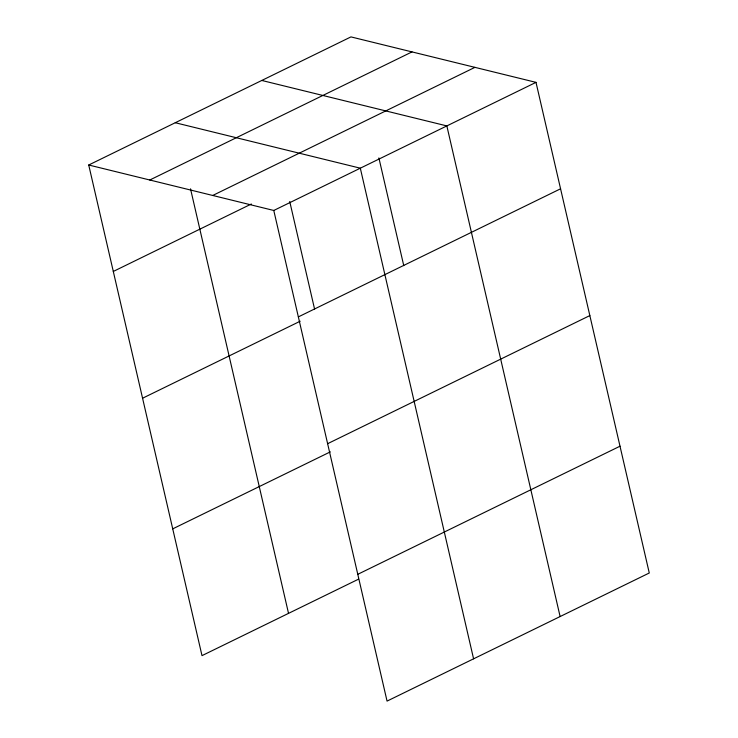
<?xml version="1.0" encoding="UTF-8"?>
<svg xmlns="http://www.w3.org/2000/svg" width="738" height="738" viewBox="0 0 738 738"><rect width="100%" height="100%" fill="white"/><g stroke="black" fill="none" stroke-linecap="round" stroke-linejoin="round"><path stroke-width="1.11" d="M88.726 165.008L350.947 36.9L536 82.361L649.274 572.992L387.053 701.1L273.78 210.468L88.726 165.008L202 655.639L358.585 579.145M149.796 180.007L412.016 51.9M212.71 195.469L474.931 67.352M113.301 271.446L251.344 204.002M273.78 210.468L536 82.361M298.355 316.897L560.576 188.79M142.572 398.225L300.181 321.224M327.626 443.686L589.846 315.578M172.729 528.86L330.347 451.859M357.782 574.312L620.003 446.204M261.796 80.46L446.841 125.912L560.114 616.553M175.266 122.729L360.31 168.19L473.584 658.822M378.889 157.923L403.76 265.634M289.73 201.474L314.6 309.185M190.524 188.836L288.53 613.37"/></g></svg>
